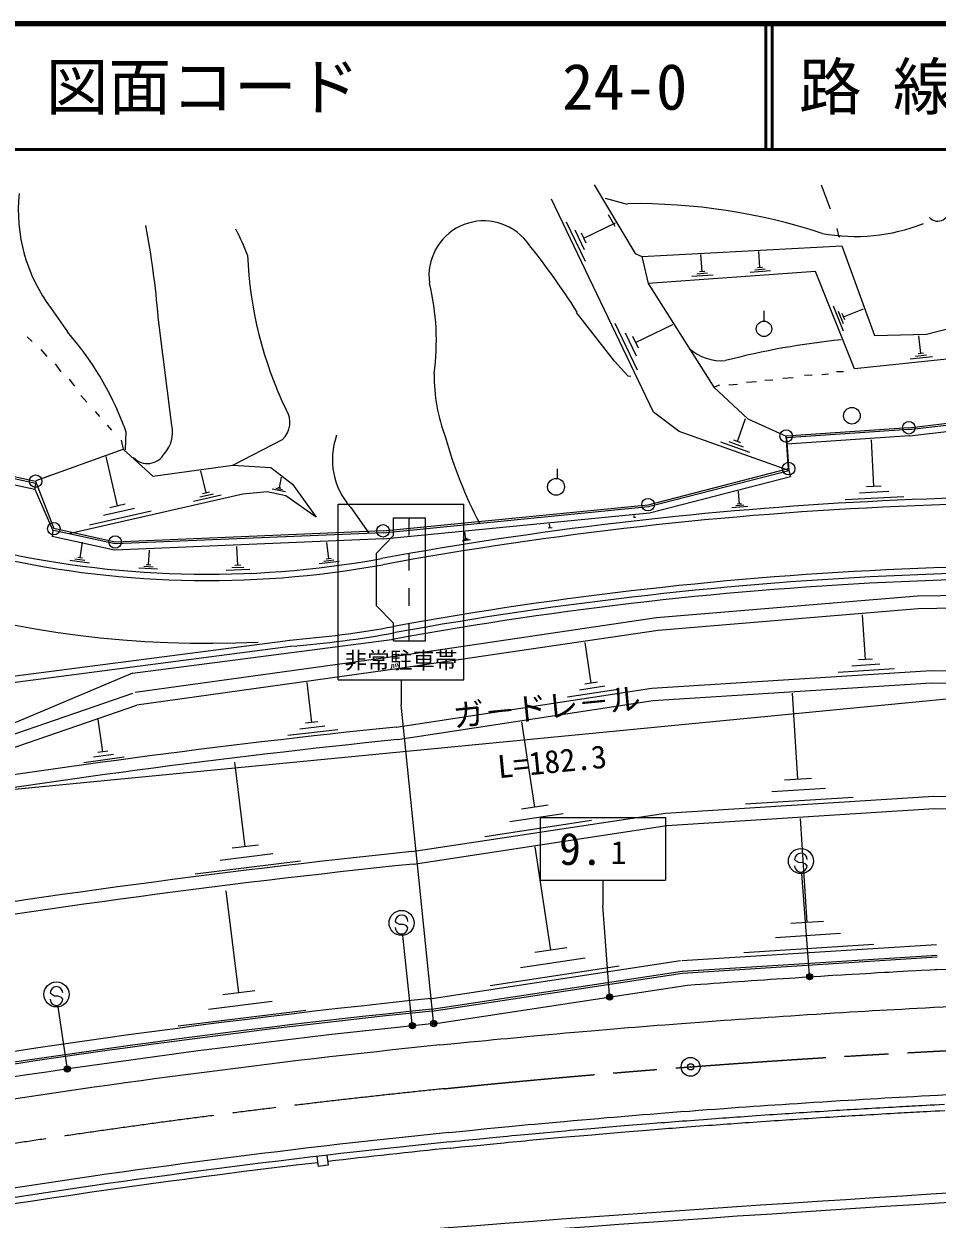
# Model space of a CAD drawing. Units: millimetres, scale not verified. Extents: x 40000 to 680000, y 20000 to 380000.
# Drawn here: x 118645 to 191393, y 284809 to 380000 of the extents above; entities that cross this region are included whole.
import ezdxf
from ezdxf.enums import TextEntityAlignment as Align

# ---------------------------------------------------------------- set-up
doc = ezdxf.new("R2010")
doc.units = ezdxf.units.MM
doc.header["$LTSCALE"] = 1000
doc.header["$PDMODE"] = 32
doc.header["$PDSIZE"] = 500
doc.linetypes.add('CHAIN', pattern=[18.5, 12, -1.5, 3.5, -1.5])
for name, color, linetype, lineweight in [('M-BGD', 7, 'Continuous', 25), ('M-BMK', 2, 'CHAIN', 13), ('M-BMK-ROW', 30, 'Continuous', 25), ('M-BMK-SRVR', 3, 'Continuous', 25), ('M-STR-HTXT', 7, 'Continuous', 13), ('M-STR-STRC', 7, 'Continuous', 25), ('M-TTL', 2, 'Continuous', 140), ('M-TTL-LINE', 7, 'Continuous', 50)]:
    doc.layers.add(name, color=color, linetype=linetype, lineweight=lineweight)
doc.layers.add('M-TTL-TXT', color=7, linetype='Continuous')
doc.styles.add('@ＭＳ ゴシック', font='')
doc.styles.add('ＭＳ ゴシック', font='')
doc.styles.get('@ＭＳ ゴシック').set_extended_font_data('@MS Gothic')
doc.styles.get('ＭＳ ゴシック').set_extended_font_data('MS Gothic')

msp = doc.modelspace()

# ---------------------------------------------------------------- linework, layer by layer
at = {"layer": 'M-BGD'}
for p, q in [((182165, 367171), (182881, 365281)), ((164959, 366131), (166693, 365654)), ((165190, 364825), (165733, 363890)), ((163379, 361072), (161876, 364210)), ((163255, 362942), (165766, 364144)), ((183397, 363692), (183541, 363125)), ((163317, 362007), (162566, 363576)), ((163443, 362549), (163067, 363334)), ((183541, 363125), (183655, 363040)), ((177278, 360587), (177185, 361878)), ((172670, 360275), (172573, 361633)), ((173544, 359996), (171846, 359875)), ((173107, 360135), (172258, 360075)), ((172883, 360290), (172458, 360260)), ((178108, 360322), (176494, 360207)), ((177693, 360455), (176886, 360397)), ((177479, 360602), (177076, 360573)), ((120829, 357324), (122113, 355482)), ((165683, 353127), (162660, 357007)), ((177603, 357160), (177603, 356332)), ((183942, 355531), (183145, 357509)), ((183941, 356105), (183542, 357094)), ((183939, 356680), (185522, 357318)), ((130430, 348012), (129350, 356642)), ((167523, 352419), (165746, 356130)), ((167377, 354630), (170346, 356052)), ((184039, 356432), (183840, 356927)), ((118905, 355074), (119304, 354706)), ((167450, 353525), (166561, 355380)), ((167599, 354167), (167155, 355094)), ((190094, 353747), (189946, 355168)), ((119987, 354055), (120472, 353517)), ((191019, 353485), (189244, 353299)), ((190557, 353616), (189669, 353523)), ((190316, 353770), (189873, 353724)), ((121127, 352923), (121584, 352300)), ((165683, 353127), (166766, 351966)), ((183378, 352305), (183946, 352307)), ((122239, 351705), (122667, 351139)), ((166766, 351966), (166993, 351938)), ((174805, 351254), (175487, 351313)), ((176196, 351457), (177019, 351517)), ((177672, 351633), (178297, 351663)), ((179092, 351779), (179915, 351839)), ((180823, 352012), (181448, 352043)), ((182215, 352074), (182754, 352132)), ((123180, 350402), (123665, 349864)), ((173613, 351080), (174095, 351252)), ((189151, 347686), (206159, 349679)), ((124320, 349128), (124662, 348732)), ((175481, 346737), (176136, 348579)), ((189198, 347188), (206217, 349183)), ((125289, 348052), (125632, 347656)), ((126596, 348000), (126768, 347517)), ((126768, 347517), (126716, 346069)), ((189151, 347686), (179378, 347028)), ((102822, 346561), (119519, 342934)), ((102928, 347050), (119568, 343435)), ((126401, 346835), (126545, 346125)), ((135296, 344848), (139237, 346905)), ((176468, 345866), (174165, 346686)), ((175975, 346302), (174823, 346711)), ((175769, 346634), (175193, 346839)), ((179385, 347011), (179591, 344437)), ((189198, 347188), (179412, 346529)), ((186355, 343156), (186168, 346884)), ((126104, 341610), (125208, 345538)), ((119624, 343632), (120702, 344033)), ((133152, 342647), (132752, 344399)), ((138994, 343052), (139168, 343900)), ((161131, 344553), (161131, 343791)), ((168395, 341559), (179591, 344437)), ((168483, 341066), (179715, 343953)), ((179591, 344437), (179715, 343953)), ((119568, 343435), (119519, 342934)), ((119519, 342934), (120950, 339657)), ((133426, 342709), (132878, 342584)), ((139480, 342731), (138420, 342949)), ((139237, 342892), (138707, 343001)), ((139126, 343025), (138861, 343079)), ((175660, 341762), (175572, 342786)), ((187544, 342749), (185214, 342631)), ((186938, 343185), (185773, 343127)), ((126718, 341750), (125491, 341470)), ((134348, 342458), (132157, 341958)), ((133750, 342552), (132654, 342302)), ((175820, 341776), (175500, 341748)), ((188732, 342341), (184072, 342107)), ((128783, 341189), (123874, 340068)), ((127444, 341399), (124989, 340839)), ((144679, 341471), (146127, 339430)), ((147269, 339478), (168395, 341559)), ((147303, 338979), (168483, 341066)), ((167277, 340690), (167260, 340846)), ((176322, 341561), (175042, 341451)), ((175991, 341661), (175351, 341606)), ((160737, 339872), (160399, 339826)), ((160568, 339849), (160522, 340187)), ((167355, 340699), (167199, 340681)), ((125863, 338081), (120888, 339164)), ((120950, 339657), (120892, 339160)), ((125906, 338584), (120994, 339652)), ((147303, 338979), (125863, 338081)), ((147269, 339478), (125906, 338584)), ((154217, 338913), (153548, 338806)), ((154039, 338953), (153705, 338900)), ((153861, 338993), (153776, 339528)), ((153945, 339007), (153778, 338980)), ((123126, 337465), (123301, 338711)), ((128572, 336915), (128646, 338098)), ((135683, 336882), (135619, 338390)), ((142924, 337404), (142769, 338689)), ((123860, 337044), (122303, 337263)), ((123493, 337255), (122714, 337364)), ((123320, 337438), (122931, 337492)), ((143766, 337179), (142159, 336986)), ((143345, 337292), (142541, 337195)), ((143125, 337428), (142723, 337380)), ((129294, 336573), (127814, 336665)), ((128933, 336744), (128193, 336790)), ((128757, 336903), (128387, 336926)), ((136641, 336545), (134757, 336466)), ((136162, 336714), (135220, 336674)), ((135918, 336892), (135447, 336872)), ((210575, 334799), (189834, 334413)), ((185687, 329374), (185460, 332946)), ((113456, 326996), (139870, 330427)), ((113545, 327512), (139453, 330877)), ((127296, 328289), (148151, 330998)), ((139453, 330877), (139808, 330923)), ((163845, 327495), (163353, 330734)), ((186245, 329410), (185129, 329339)), ((148747, 328678), (127637, 325752)), ((168676, 327097), (190912, 328509)), ((187976, 328623), (183511, 328339)), ((186832, 328998), (184599, 328857)), ((190912, 328509), (210785, 328097)), ((127296, 328289), (106230, 319416)), ((141571, 324351), (141212, 327537)), ((164351, 327572), (163339, 327418)), ((168783, 326101), (190933, 327508)), ((190933, 327508), (210816, 327096)), ((106128, 319381), (127311, 326698)), ((148289, 324001), (168676, 327097)), ((165992, 326993), (161944, 326378)), ((164919, 327244), (162894, 326936)), ((180307, 319839), (179871, 326705)), ((106454, 318435), (127637, 325752)), ((148415, 323009), (168783, 326101)), ((124935, 322023), (124570, 324589)), ((143652, 323780), (139670, 323330)), ((142612, 324065), (140621, 323841)), ((142069, 324407), (141074, 324295)), ((159347, 317609), (158314, 324411)), ((125783, 321816), (124179, 321588)), ((125336, 322080), (124534, 321966)), ((126630, 321610), (123423, 321153)), ((136282, 314471), (135459, 321195)), ((181380, 319907), (179234, 319771)), ((182507, 319117), (178216, 318845)), ((169746, 317144), (191125, 318502)), ((184708, 318395), (176125, 317850)), ((191125, 318502), (211819, 318073)), ((149555, 314079), (169746, 317144)), ((161602, 317081), (157351, 316436)), ((160410, 317770), (158284, 317447)), ((169852, 316149), (191146, 317501)), ((191146, 317501), (211798, 317073)), ((149681, 313086), (169852, 316149)), ((163857, 316554), (155354, 315263)), ((181042, 308423), (180515, 316726)), ((137332, 314600), (135231, 314343)), ((160623, 306231), (159374, 314457)), ((140690, 313305), (132285, 312276)), ((138486, 313888), (134284, 313374)), ((135764, 302829), (134752, 310950)), ((182339, 308505), (179745, 308340)), ((183703, 307550), (178513, 307220)), ((171051, 305404), (191334, 306692)), ((186363, 306677), (175984, 306017)), ((163350, 305593), (158209, 304813)), ((161908, 306426), (159338, 306036)), ((171105, 304555), (191388, 305843)), ((171115, 304406), (191398, 305694)), ((150996, 302362), (170964, 305394)), ((166076, 304955), (155794, 303394)), ((211532, 304276), (191377, 304694)), ((151124, 301522), (171092, 304554)), ((151147, 301374), (171115, 304406)), ((137033, 302987), (134495, 302671)), ((151607, 300417), (171516, 303440)), ((138429, 302130), (133353, 301498)), ((141093, 301431), (130941, 300166)), ((141992, 289800), (142086, 289006)), ((142787, 289894), (142880, 289099))]:
    msp.add_line(p, q, dxfattribs=at)
for points in [[(164083, 367171), (167330, 361708), (167871, 361483), (168389, 359326), (173613, 351080), (176319, 348533), (179368, 347177)], [(167871, 361483), (183799, 362331), (186407, 355183), (190553, 355282), (200370, 357813), (201722, 361197), (201001, 364744), (201631, 367171)], [(201810, 367171), (203220, 363587), (203512, 361175), (203463, 358590), (202930, 356686), (195500, 353651), (184826, 352537), (181705, 360279), (168389, 359326)], [(179591, 344437), (170842, 347549), (168792, 349076), (160671, 366031)], [(119624, 343632), (126545, 346125), (128909, 343975), (135296, 344848), (138329, 344669), (140044, 343330), (141927, 340723)], [(141927, 340723), (139507, 342419), (138036, 342722), (136099, 342550), (122225, 339384)], [(189834, 334413), (169051, 332687), (148610, 329668), (127500, 326743)], [(210538, 333798), (189885, 333414), (169165, 331693), (148756, 328679)], [(171516, 303436), (172121, 303481), (172571, 303515), (173095, 303553), (173574, 303588), (174112, 303627), (174688, 303669), (175071, 303696), (176052, 303765), (176606, 303803), (177094, 303837), (177646, 303874), (178110, 303906), (178602, 303939), (179152, 303975), (179606, 304005), (180096, 304037), (180651, 304072), (181142, 304104), (181612, 304134), (182127, 304166), (182706, 304202), (183081, 304225), (183810, 304269), (184085, 304286), (184613, 304317), (185220, 304353), (185709, 304382), (186123, 304406), (186658, 304437), (187192, 304467), (187567, 304488), (188209, 304524), (188694, 304551), (189050, 304570), (189713, 304606), (190148, 304629), (190837, 304666), (191212, 304685), (191377, 304694)]]:
    msp.add_lwpolyline(points, dxfattribs=at)
for centre, radius in [((177603, 355716), 616), ((184611, 348791), 662), ((161038, 343126), 671)]:
    msp.add_circle(centre, radius, dxfattribs=at)
for centre, radius, start, end in [((131084, 365125), 12885, 173.92806, 217.26), ((167338, 317619), 48066, 71.94662, 90.70196), ((191439, 365213), 923, 224.28358, 13.31524), ((51897, 349949), 77742, 4.93859, 10.38058), ((120885, 355719), 16643, 20.61418, 28.44797), ((155279, 359944), 4366, 43.11619, 187.76797), ((184914, 377450), 14383, 259.26193, 291.97758), ((116205, 327964), 54850, 32.00691, 39.60247), ((167669, 362839), 31232, 182.31361, 205.76368), ((132279, 354795), 19222, 352.06722, 13.72038), ((103085, 338997), 25176, 20.95284, 40.90464), ((174252, 357177), 4003, 229.33756, 274.17042), ((189438, 296590), 58521, 95.58845, 104.74482), ((133293, 413166), 77500, 232.97255, 280.35884), ((133293, 413166), 77000, 232.97255, 280.35884), ((165138, 352035), 13821, 179.55781, 201.09155), ((137987, 348266), 1847, 312.57368, 32.70533), ((128007, 347469), 2482, 317.60056, 12.64036), ((133293, 413166), 82500, 232.97255, 272.79049), ((148979, 345303), 5760, 160.42696, 221.70026), ((184043, 355689), 32950, 195.17918, 207.97297), ((128491, 346519), 1531, 222.99314, 331.79684), ((201622, 39359), 303000, 86.0524, 100.35884), ((201622, 39359), 302500, 84.66736, 100.35884), ((201622, 39359), 297500, 84.66736, 100.35884), ((201622, 39359), 297000, 84.66736, 100.35884), ((201622, 39359), 296500, 84.66736, 100.38967), ((201622, 39359), 296500, 84.66736, 100.38967), ((133293, 413166), 82500, 274.54482, 280.35884), ((133293, 413166), 83000, 274.54482, 280.35884), ((223476, -401162), 729050, 95.91947, 99.23667), ((223476, -401162), 728050, 95.91767, 99.204), ((223476, -401162), 719050, 95.90065, 99.66715), ((223476, -401162), 718050, 95.89882, 99.65036), ((223476, -401162), 707250, 95.87427, 100.71625), ((223476, -401162), 706400, 95.87427, 100.71624), ((223476, -401162), 706250, 95.87427, 100.71624), ((223476, -401162), 705250, 95.84899, 100.38552), ((223476, -401162), 703500, 95.84899, 102.42235), ((223476, -401162), 696500, 95.84899, 102.42236), ((223476, -401162), 695750, 95.84899, 102.42236), ((344911, -2209222), 2500000, 88.47449, 95.40178), ((223476, -401162), 695250, 95.84899, 96.65982), ((344911, -2209222), 2500750, 92.07543, 95.40178), ((223476, -401162), 695250, 96.72574, 100.75237), ((223476, -401162), 694950, 96.65981, 96.72576)]:
    msp.add_arc(centre, radius, start, end, dxfattribs=at)
for points, knots in [([(151786, 298676), (156646, 299161), (157887, 299285), (161801, 299631), (165685, 299975), (167862, 300152), (171751, 300445), (175671, 300741), (177869, 300892), (181793, 301139), (185726, 301387), (187930, 301512), (191865, 301715), (195994, 301928), (198308, 302032), (202440, 302200), (206494, 302364), (208766, 302441), (212822, 302565), (216778, 302685), (218994, 302740), (222952, 302825), (227181, 302915), (229550, 302952), (233779, 303006), (237937, 303060), (240267, 303078), (244425, 303098), (248582, 303119), (250911, 303120), (255068, 303114), (259069, 303108), (261310, 303095), (265311, 303066), (269884, 303033), (272446, 303004), (277019, 302948), (281287, 302896), (283677, 302856), (287944, 302786), (292665, 302710), (295309, 302658), (300029, 302564), (302622, 302512), (303433, 302496), (306667, 302427)], [0, 0, 0, 0, 1, 1, 1, 2, 2, 2, 3, 3, 3, 4, 4, 4, 5, 5, 5, 6, 6, 6, 7, 7, 7, 8, 8, 8, 9, 9, 9, 10, 10, 10, 11, 11, 11, 12, 12, 12, 13, 13, 13, 14, 14, 14, 15, 15, 15, 15]), ([(152496, 291712), (157298, 292191), (158524, 292313), (162391, 292656), (166289, 293001), (168473, 293178), (172375, 293472), (176244, 293764), (178413, 293911), (182285, 294156), (186149, 294400), (188314, 294523), (192180, 294722), (196245, 294931), (198523, 295035), (202590, 295200), (207119, 295383), (209657, 295467), (214188, 295602), (218046, 295718), (220207, 295766), (224065, 295846), (228164, 295931), (230460, 295965), (234560, 296015), (238469, 296063), (240659, 296079), (244569, 296099), (248435, 296118), (250600, 296121), (254466, 296115), (258481, 296109), (260730, 296099), (264745, 296070), (269296, 296038), (271846, 296010), (276396, 295955), (280513, 295905), (282818, 295868), (286935, 295802), (291346, 295731), (293818, 295684), (298229, 295598), (301469, 295535), (302482, 295514), (306522, 295429)], [0, 0, 0, 0, 1, 1, 1, 2, 2, 2, 3, 3, 3, 4, 4, 4, 5, 5, 5, 6, 6, 6, 7, 7, 7, 8, 8, 8, 9, 9, 9, 10, 10, 10, 11, 11, 11, 12, 12, 12, 13, 13, 13, 14, 14, 14, 15, 15, 15, 15]), ([(152573, 290966), (154981, 291210), (155590, 291271), (157525, 291456), (159459, 291640), (160543, 291739), (162477, 291911), (164436, 292084), (165534, 292177), (167494, 292337), (169419, 292494), (170497, 292579), (172423, 292724), (174345, 292868), (175423, 292946), (177346, 293079), (179312, 293214), (180413, 293287), (182380, 293411), (184255, 293529), (185306, 293591), (187181, 293699), (189060, 293807), (189650, 293838), (191991, 293961)], [0, 0, 0, 0, 1, 1, 1, 2, 2, 2, 3, 3, 3, 4, 4, 4, 5, 5, 5, 6, 6, 6, 7, 7, 7, 8, 8, 8, 8]), ([(152624, 290469), (155032, 290712), (155641, 290774), (157576, 290958), (159515, 291143), (160601, 291243), (162540, 291414), (164502, 291588), (165601, 291681), (167563, 291841), (169489, 291998), (170568, 292083), (172494, 292228), (174415, 292372), (175491, 292449), (177413, 292582), (179386, 292718), (180492, 292791), (182466, 292915), (184370, 293035), (185437, 293098), (187342, 293207), (189168, 293312), (189742, 293342), (192017, 293462)], [0, 0, 0, 0, 1, 1, 1, 2, 2, 2, 3, 3, 3, 4, 4, 4, 5, 5, 5, 6, 6, 6, 7, 7, 7, 8, 8, 8, 8])]:
    msp.add_open_spline(points, degree=3, knots=knots, dxfattribs=at)
at = {"layer": 'M-BMK'}
msp.add_arc((223476, -401162), 700000, 95.84899, 102.36097, dxfattribs=at)
msp.add_open_spline([(152142, 295194), (154584, 295441), (155202, 295504), (157164, 295691), (159104, 295875), (160191, 295975), (162131, 296147), (164052, 296316), (165128, 296408), (167049, 296565), (169006, 296725), (170102, 296811), (172060, 296958), (173998, 297105), (175084, 297182), (177024, 297316), (179011, 297454), (180124, 297526), (182112, 297652), (183904, 297766), (184909, 297825), (186703, 297929), (188963, 298058), (190229, 298126), (192490, 298243), (194437, 298343), (195528, 298394), (197476, 298483), (199622, 298581), (200824, 298632), (202971, 298718), (205116, 298804), (206318, 298848), (208464, 298922), (210527, 298993), (211682, 299030), (213745, 299091), (215636, 299147), (216695, 299175), (218585, 299223), (220507, 299271), (221584, 299296), (223506, 299335), (225669, 299380), (226880, 299403), (229043, 299438), (231173, 299473), (232367, 299489), (234497, 299515), (236388, 299538), (237447, 299548), (239338, 299564), (241601, 299583), (242869, 299591), (245132, 299601), (247188, 299611), (248340, 299614), (250397, 299616), (252797, 299618), (254141, 299617), (256541, 299611), (259038, 299604), (260437, 299597), (262935, 299582), (265129, 299570), (266359, 299559), (268553, 299540), (271142, 299516), (272593, 299501), (275182, 299470), (277800, 299439), (279266, 299419), (281884, 299381), (284241, 299347), (285561, 299326), (287918, 299286), (290893, 299237), (292560, 299206), (295535, 299151), (297702, 299110), (298916, 299086), (301084, 299042), (302995, 299003), (304066, 298981), (305978, 298941), (306219, 298936), (306294, 298934), (306595, 298928)], degree=3, knots=[0, 0, 0, 0, 1, 1, 1, 2, 2, 2, 3, 3, 3, 4, 4, 4, 5, 5, 5, 6, 6, 6, 7, 7, 7, 8, 8, 8, 9, 9, 9, 10, 10, 10, 11, 11, 11, 12, 12, 12, 13, 13, 13, 14, 14, 14, 15, 15, 15, 16, 16, 16, 17, 17, 17, 18, 18, 18, 19, 19, 19, 20, 20, 20, 21, 21, 21, 22, 22, 22, 23, 23, 23, 24, 24, 24, 25, 25, 25, 26, 26, 26, 27, 27, 27, 28, 28, 28, 29, 29, 29, 29], dxfattribs=at)
at = {"layer": 'M-BMK-ROW'}
for p, q in [((189137, 347836), (206144, 349829)), ((189137, 347836), (179368, 347177)), ((102960, 347196), (119582, 343585)), ((179561, 344585), (179368, 347177)), ((168369, 341707), (179561, 344585)), ((119582, 343585), (121026, 339799)), ((147259, 339628), (168369, 341707)), ((125919, 338734), (121026, 339799)), ((147259, 339628), (125919, 338734))]:
    msp.add_line(p, q, dxfattribs=at)
for centre in [(179368, 347177), (189139, 347836), (179561, 344585), (119582, 343585), (168369, 341707), (121026, 339799), (147259, 339628), (125917, 338734)]:
    msp.add_circle(centre, 500, dxfattribs=at)
at = {"layer": 'M-BMK-SRVR'}
msp.add_circle((171755, 296936), 750, dxfattribs=at)
msp.add_point((171755, 296936), dxfattribs=at)
at = {"layer": 'M-STR-HTXT'}
msp.add_line((255125, 332338), (65949, 313986), dxfattribs=at)
at = {"layer": 'M-STR-STRC'}
for p, q in [((143686, 327759), (143686, 341759)), ((143686, 341759), (153686, 341759)), ((153686, 327759), (153686, 341759)), ((148095, 339259), (148095, 340659)), ((148095, 340659), (150649, 340659)), ((149340, 339259), (149340, 340659)), ((150649, 330859), (150649, 340659)), ((148095, 339259), (146722, 337859)), ((146722, 333659), (146722, 337859)), ((149340, 336459), (149340, 337859)), ((149340, 333659), (149340, 335059)), ((146722, 333659), (148095, 332259)), ((148095, 330859), (148095, 332259)), ((149340, 330859), (149340, 332259)), ((148095, 330859), (150649, 330859)), ((143686, 327759), (153686, 327759)), ((148686, 327759), (148686, 325759)), ((151281, 300534), (148686, 325759)), ((159765, 316797), (169765, 316797)), ((159765, 316797), (159765, 311797)), ((169765, 316797), (169765, 311797)), ((180144, 313337), (180045, 313455)), ((180389, 313198), (180144, 313337)), ((180690, 313195), (180389, 313198)), ((180935, 313083), (180690, 313195)), ((181230, 304260), (180619, 312329)), ((181041, 312947), (180935, 313083)), ((159765, 311797), (169765, 311797)), ((164765, 311797), (164765, 309797)), ((165306, 302648), (164765, 309797)), ((148332, 308407), (148232, 308525)), ((148577, 308268), (148332, 308407)), ((148877, 308266), (148577, 308268)), ((149122, 308154), (148877, 308266)), ((149228, 308018), (149122, 308154)), ((149578, 300357), (148838, 307384)), ((120842, 302713), (120742, 302831)), ((121087, 302574), (120842, 302713)), ((121387, 302572), (121087, 302574)), ((121632, 302460), (121387, 302572)), ((121738, 302323), (121632, 302460)), ((122082, 296913), (121385, 301713))]:
    msp.add_line(p, q, dxfattribs=at)
for centre, radius in [((180544, 313326), 1000), ((148731, 308397), 1000), ((121241, 302702), 1000), ((181241, 304110), 150), ((181241, 304110), 120), ((181241, 304110), 90), ((181241, 304110), 60), ((181241, 304110), 30), ((165317, 302499), 150), ((165317, 302499), 120), ((165317, 302499), 90), ((165317, 302499), 60), ((165317, 302499), 30), ((149594, 300208), 150), ((149594, 300208), 120), ((149594, 300208), 90), ((149594, 300208), 60), ((149594, 300208), 30), ((151296, 300385), 150), ((151296, 300385), 120), ((151296, 300385), 90), ((151296, 300385), 60), ((151296, 300385), 30), ((122104, 296765), 150), ((122104, 296765), 120), ((122104, 296765), 90), ((122104, 296765), 60), ((122104, 296765), 30)]:
    msp.add_circle(centre, radius, dxfattribs=at)
for centre, start, end in [((180545, 313451), 359.55488, 179.55488), ((180541, 312951), 179.55488, 359.55488), ((148732, 308522), 359.55488, 179.55488), ((148728, 308022), 179.55488, 359.55488), ((121242, 302827), 359.55488, 179.55488), ((121238, 302327), 179.55488, 359.55488)]:
    msp.add_arc(centre, 500, start, end, dxfattribs=at)
for p in [(181241, 304110), (165317, 302499), (149594, 300208), (151296, 300385), (122104, 296765)]:
    msp.add_point(p, dxfattribs=at)
at = {"layer": 'M-TTL'}
msp.add_line((680000, 380000), (40000, 380000), dxfattribs=at)
at = {"layer": 'M-TTL-LINE'}
for p, q in [((177750, 380000), (177750, 370000)), ((178250, 380000), (178250, 370000)), ((40000, 370000), (680000, 370000))]:
    msp.add_line(p, q, dxfattribs=at)

# ---------------------------------------------------------------- texts
at = {"layer": 'M-STR-HTXT', "style": 'ＭＳ ゴシック'}
msp.add_text('ガ－ドレ－ル', height=1833, rotation=5.541, dxfattribs=at).set_placement((160440, 324157), align=Align.BOTTOM_CENTER)
at = {"layer": 'M-STR-HTXT', "style": '@ＭＳ ゴシック'}
msp.add_text('L=182.3', height=1833, rotation=5.541, dxfattribs=at).set_placement((160633, 322167), align=Align.TOP_CENTER)
at = {"layer": 'M-STR-STRC', "style": 'ＭＳ ゴシック'}
msp.add_text('非常駐車帯', height=1320, dxfattribs=at).set_placement((148686, 329309), align=Align.MIDDLE_CENTER)
msp.add_text('9.', height=2566, dxfattribs=at).set_placement((164765, 314297), align=Align.MIDDLE_RIGHT)
msp.add_text('1', height=1833, dxfattribs=at).set_placement((166015, 312547), align=Align.BOTTOM_CENTER)
at = {"layer": 'M-TTL-TXT', "style": 'ＭＳ ゴシック'}
for s, p in [('図面コード', (120380, 375000)), ('路 線 名', (180380, 375000)), ('24-0', (161521, 375000))]:
    msp.add_text(s, height=3666, dxfattribs=at).set_placement(p, align=Align.MIDDLE_LEFT)

doc.saveas('drawing.dxf')
